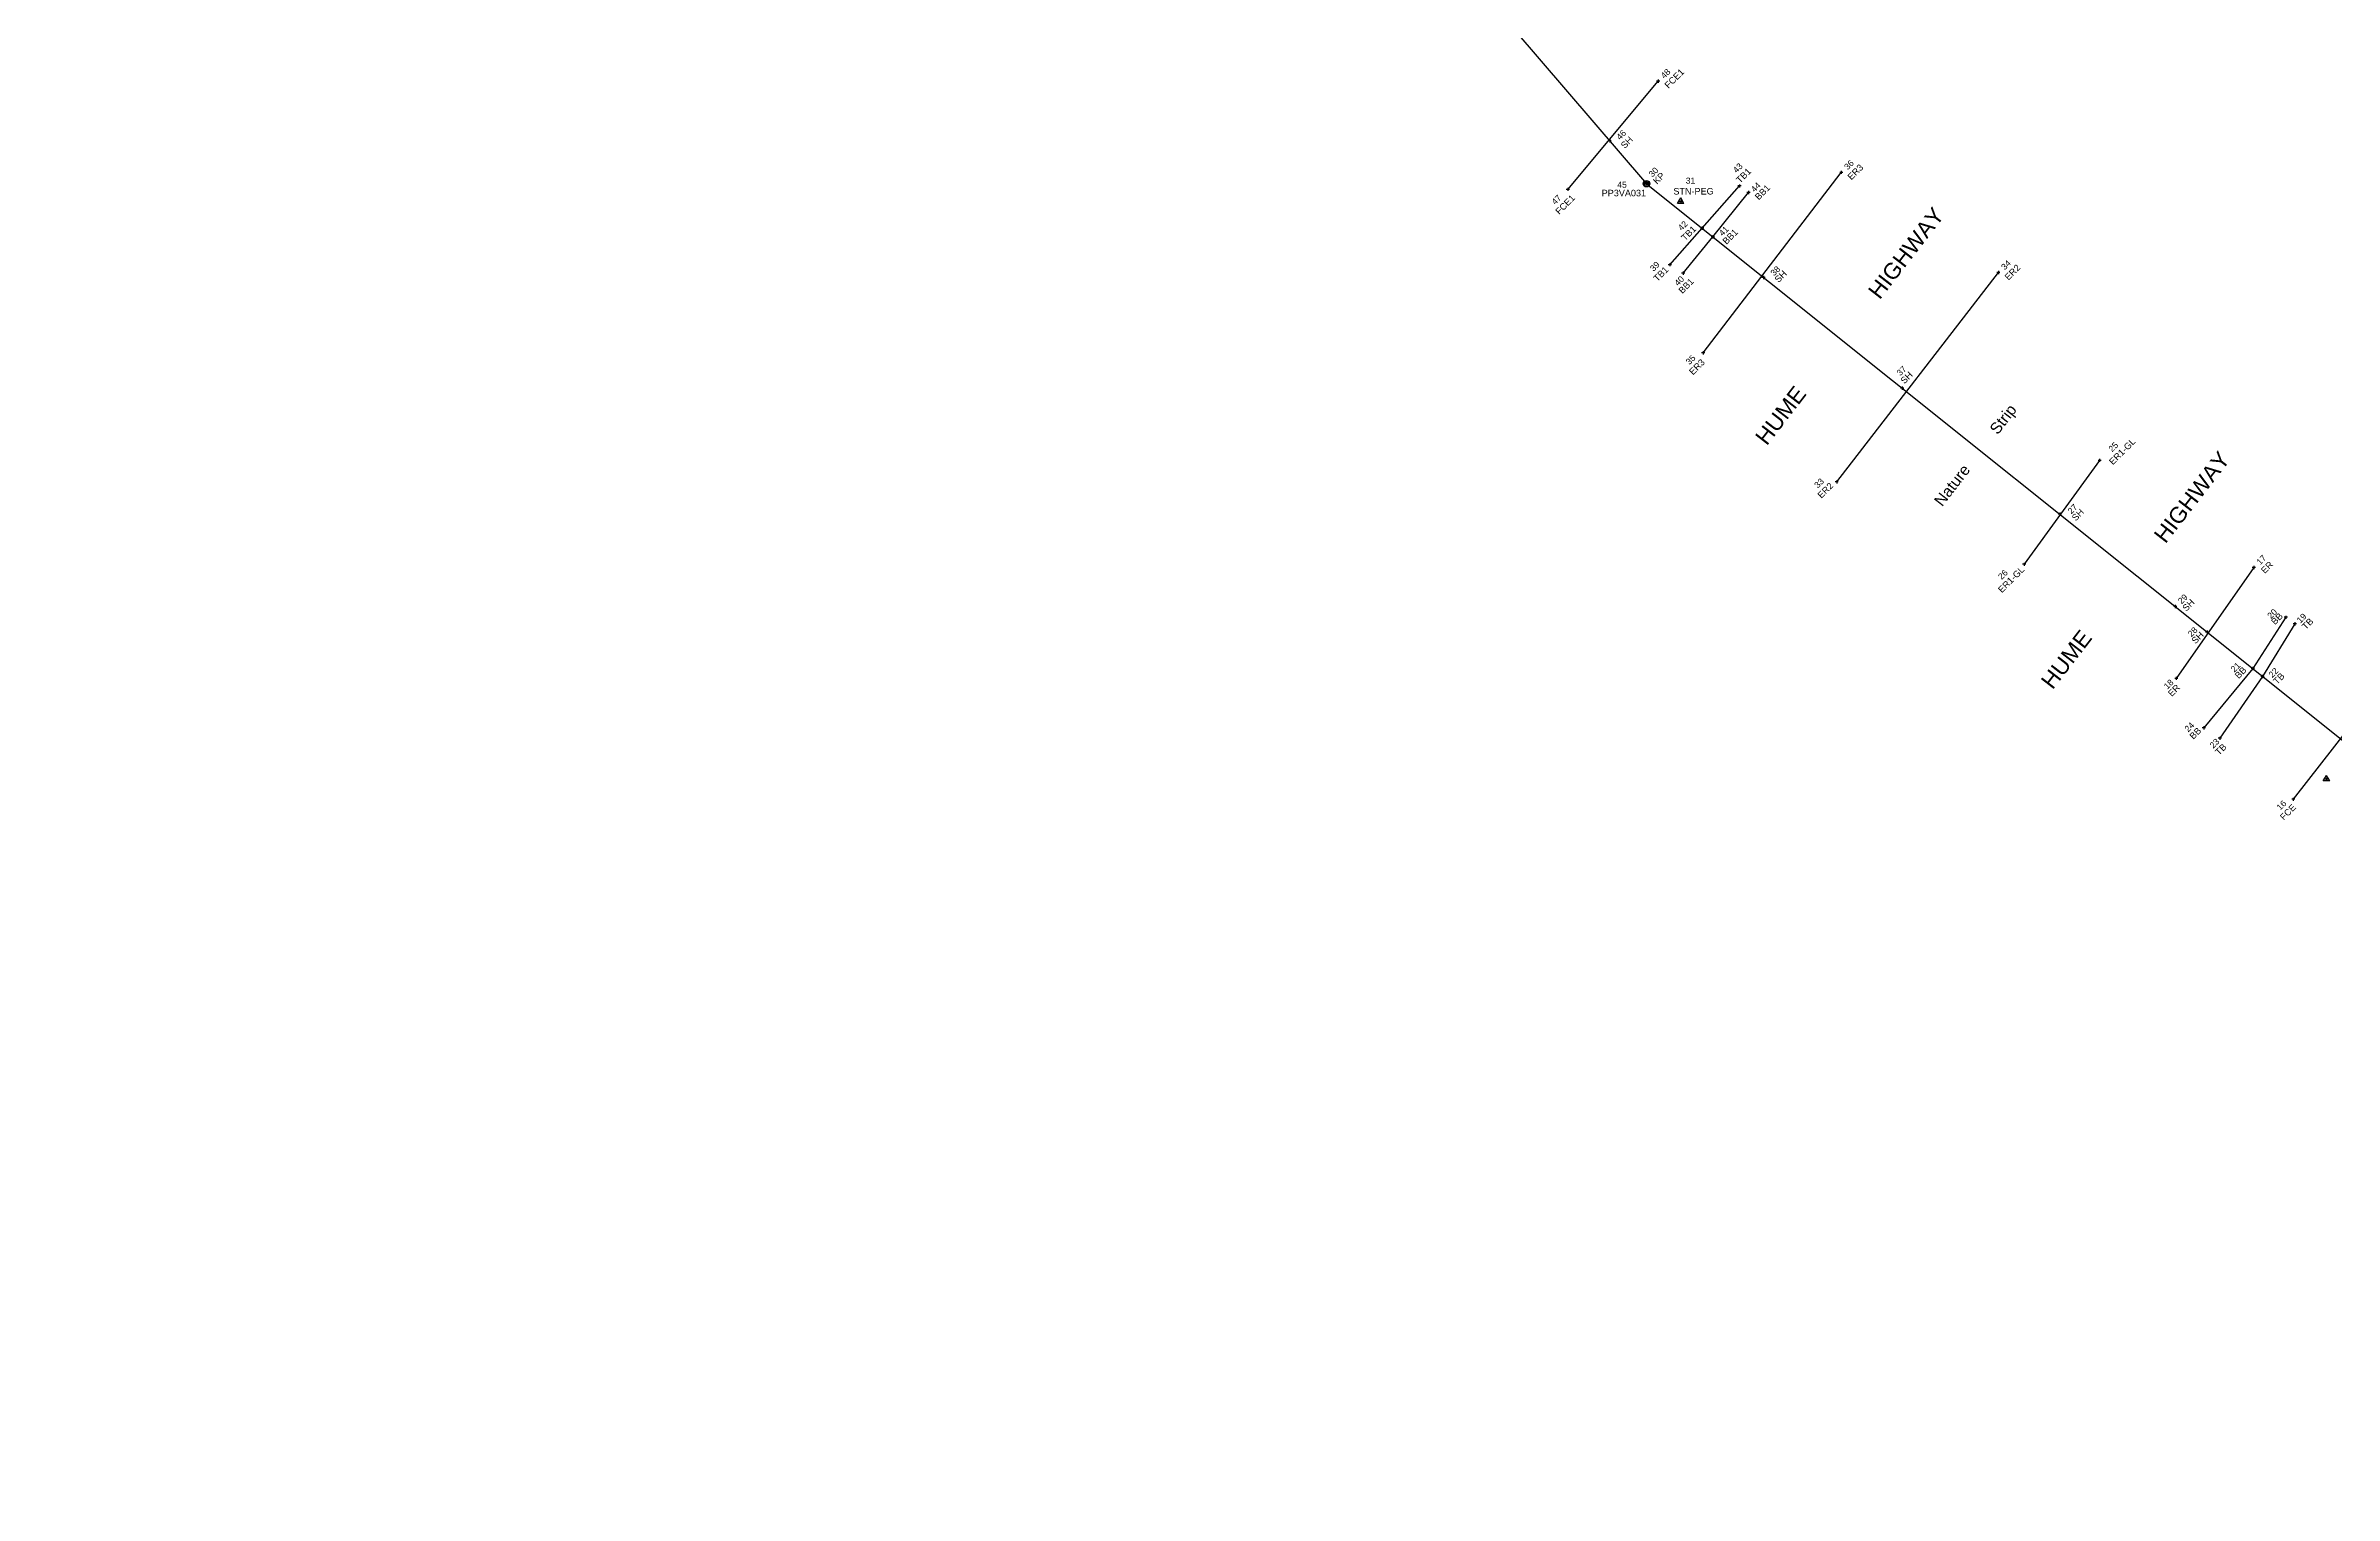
# Paper-space layout 'Survey' of a CAD drawing. Header units: metres, sheet in millimetres. Extents: x -21 to 813, y -3 to 583.
# Drawn here: x 169.6 to 312, y 292.1 to 382.4 of the extents above; entities that cross this region are included whole.
import ezdxf

# ---------------------------------------------------------------- set-up
doc = ezdxf.new("R2010")
doc.units = ezdxf.units.M
doc.layers.get('0').update_dxf_attribs({"color": 6})
doc.layers.add('Notes', color=7, linetype='Continuous')
doc.styles.get("Standard").update_dxf_attribs({"font": 'arial.ttf'})

# ---------------------------------------------------------------- blocks, each defined once
blk = doc.blocks.new('statn')
at = {"linetype": 'Continuous'}
blk.add_line((-0.99, 0.57), (1.01, 0.67), dxfattribs=at)
for q in [(-0.99, 0.57), (1.01, 0.67)]:
    blk.add_line((0.09, -1.11), q)
blk = doc.blocks.new('POWER POLE')
h = blk.add_hatch(color=256)
h.paths.add_polyline_path([(-1, 0, 1), (1, 0, 1)])
h.paths.add_polyline_path([(0.74, 0, -1), (-0.74, 0, -1)], flags=16)
for radius in [0.996, 0.563]:
    blk.add_circle((0, 0), radius)

psp = doc.layouts.new('Survey')

# ---------------------------------------------------------------- linework, layer by layer
at = {"layer": 'Notes'}
for p, q in [((169.62, 489.76), (269.21, 373.78)), ((264.32, 373.43), (269.93, 380.16)), ((269.93, 380.26), (269.93, 380.06)), ((266.92, 376.55), (266.92, 376.35)), ((272.74, 363.26), (281.33, 374.49)), ((281.33, 374.59), (281.33, 374.39)), ((264.32, 373.53), (264.32, 373.33)), ((269.21, 373.88), (269.21, 373.68)), ((269.21, 373.78), (371.25, 292.14)), ((269.22, 373.91), (269.22, 373.71)), ((272.67, 371.02), (274.99, 373.64)), ((273.33, 370.48), (275.56, 373.24)), ((274.99, 373.74), (274.99, 373.54)), ((275.56, 373.34), (275.56, 373.14)), ((271.34, 372.76), (271.34, 372.56)), ((270.66, 368.74), (272.67, 371.02)), ((271.49, 368.21), (273.33, 370.48)), ((272.67, 371.12), (272.67, 370.92)), ((273.33, 370.58), (273.33, 370.38)), ((270.66, 368.84), (270.66, 368.64)), ((271.49, 368.31), (271.49, 368.11)), ((276.49, 368.05), (276.49, 367.85)), ((281.04, 355.22), (291.1, 368.25)), ((291.1, 368.35), (291.1, 368.15)), ((272.74, 363.36), (272.74, 363.16)), ((285.12, 361.15), (285.12, 360.95)), ((297.4, 356.56), (292.71, 350.09)), ((297.4, 356.66), (297.4, 356.46)), ((281.04, 355.32), (281.04, 355.12)), ((294.92, 353.31), (294.92, 353.11)), ((292.71, 350.19), (292.71, 349.99)), ((307, 349.89), (302.17, 342.99)), ((307, 349.99), (307, 349.79)), ((302.11, 347.56), (302.11, 347.36)), ((308.99, 346.79), (306.93, 343.6)), ((309.55, 346.38), (307.54, 343.11)), ((308.99, 346.89), (308.99, 346.69)), ((309.55, 346.48), (309.55, 346.28)), ((304.09, 345.97), (304.09, 345.77)), ((306.93, 343.6), (303.88, 339.91)), ((306.93, 343.7), (306.93, 343.5)), ((307.54, 343.21), (307.54, 343.01)), ((302.17, 343.09), (302.17, 342.89)), ((307.54, 343.11), (304.88, 339.26)), ((314.43, 341.88), (309.45, 335.46)), ((303.88, 340.01), (303.88, 339.81)), ((304.88, 339.36), (304.88, 339.16)), ((311.52, 336.81), (311.52, 336.61)), ((309.45, 335.56), (309.45, 335.36))]:
    psp.add_line(p, q, dxfattribs=at)
for points in [[(270.03, 380.16), (269.93, 380.16), (269.83, 380.16)], [(267.02, 376.45), (266.92, 376.45), (266.82, 376.45)], [(281.43, 374.49), (281.33, 374.49), (281.23, 374.49)], [(264.42, 373.43), (264.32, 373.43), (264.22, 373.43)], [(269.31, 373.78), (269.21, 373.78), (269.11, 373.78)], [(269.32, 373.81), (269.22, 373.81), (269.12, 373.81)], [(275.09, 373.64), (274.99, 373.64), (274.89, 373.64)], [(275.66, 373.24), (275.56, 373.24), (275.46, 373.24)], [(271.44, 372.66), (271.34, 372.66), (271.24, 372.66)], [(272.77, 371.02), (272.67, 371.02), (272.57, 371.02)], [(273.43, 370.48), (273.33, 370.48), (273.23, 370.48)], [(270.76, 368.74), (270.66, 368.74), (270.56, 368.74)], [(271.59, 368.21), (271.49, 368.21), (271.39, 368.21)], [(276.59, 367.95), (276.49, 367.95), (276.39, 367.95)], [(291.2, 368.25), (291.1, 368.25), (291, 368.25)], [(272.84, 363.26), (272.74, 363.26), (272.64, 363.26)], [(285.22, 361.05), (285.12, 361.05), (285.02, 361.05)], [(297.5, 356.56), (297.4, 356.56), (297.3, 356.56)], [(281.14, 355.22), (281.04, 355.22), (280.94, 355.22)], [(295.02, 353.21), (294.92, 353.21), (294.82, 353.21)], [(292.81, 350.09), (292.71, 350.09), (292.61, 350.09)], [(307.1, 349.89), (307, 349.89), (306.9, 349.89)], [(302.21, 347.46), (302.11, 347.46), (302.01, 347.46)], [(309.09, 346.79), (308.99, 346.79), (308.89, 346.79)], [(309.65, 346.38), (309.55, 346.38), (309.45, 346.38)], [(304.19, 345.87), (304.09, 345.87), (303.99, 345.87)], [(307.03, 343.6), (306.93, 343.6), (306.83, 343.6)], [(302.27, 342.99), (302.17, 342.99), (302.07, 342.99)], [(307.64, 343.11), (307.54, 343.11), (307.44, 343.11)], [(303.98, 339.91), (303.88, 339.91), (303.78, 339.91)], [(304.98, 339.26), (304.88, 339.26), (304.78, 339.26)], [(311.62, 336.71), (311.52, 336.71), (311.42, 336.71)], [(309.55, 335.46), (309.45, 335.46), (309.35, 335.46)]]:
    psp.add_lwpolyline(points, dxfattribs=at)

# ---------------------------------------------------------------- block references
at = {"layer": 'Notes', "xscale": 0.2, "yscale": 0.2, "zscale": 0.2, "rotation": 57.29577951308232}
for name, p in [('POWER POLE', (269.21, 373.78)), ('statn', (271.34, 372.66)), ('statn', (311.52, 336.71))]:
    psp.add_blockref(name, p, dxfattribs=at)

# ---------------------------------------------------------------- texts
at = {"layer": 'Notes'}
for s, height, rotation, p in [('48', 0.381, 45, (270.32, 380.29)), ('FCE1', 0.404, 45, (270.57, 379.68)), ('46', 0.381, 45, (267.56, 376.48)), ('SH', 0.404, 45, (267.85, 375.93)), ('30', 0.381, 45, (269.57, 374.16)), ('43', 0.381, 45, (274.81, 374.42)), ('TB1', 0.404, 45, (275.03, 373.78)), ('36', 0.381, 45, (281.73, 374.61)), ('ER3', 0.404, 45, (281.96, 373.98)), ('47', 0.381, 45, (263.53, 372.44)), ('FCE1', 0.404, 45, (263.78, 371.83)), ('KP', 0.404, 45, (269.86, 373.71)), ('44', 0.381, 45, (275.93, 373.22)), ('BB1', 0.404, 45, (276.19, 372.73)), ('HUME                   HIGHWAY', 1, 52.2981, (276.69, 357.43)), ('42', 0.381, 45, (271.39, 370.82)), ('TB1', 0.404, 45, (271.61, 370.19)), ('41', 0.381, 45, (273.94, 370.49)), ('BB1', 0.404, 45, (274.18, 369.97)), ('39', 0.381, 45, (269.65, 368.29)), ('34', 0.381, 45, (291.5, 368.38)), ('TB1', 0.404, 45, (269.88, 367.66)), ('40', 0.381, 45, (271.17, 367.39)), ('BB1', 0.404, 45, (271.44, 366.9)), ('38', 0.381, 45, (277.15, 368.01)), ('SH', 0.404, 45, (277.42, 367.59)), ('ER2', 0.404, 45, (291.73, 367.74)), ('35', 0.381, 45, (271.88, 362.48)), ('ER3', 0.404, 45, (272.1, 361.85)), ('37', 0.381, 45, (285, 361.79)), ('SH', 0.404, 45, (285.25, 361.29)), ('Nature          Strip', 0.7, 52.2981, (287.6, 353.64)), ('25', 0.381, 45, (298.18, 357.05)), ('ER1-GL', 0.404, 45, (298.23, 356.25)), ('HUME                   HIGHWAY', 1, 52.2981, (294.47, 342.24)), ('33', 0.381, 45, (279.87, 354.8)), ('ER2', 0.404, 45, (280.09, 354.16)), ('27', 0.381, 45, (295.64, 353.19)), ('SH', 0.404, 45, (295.91, 352.75)), ('17', 0.381, 45, (307.39, 350.02)), ('ER1-GL', 0.404, 45, (291.32, 348.28)), ('26', 0.381, 45, (291.31, 349.11)), ('ER', 0.404, 45, (307.68, 349.48)), ('29', 0.381, 45, (302.5, 347.59)), ('SH', 0.404, 45, (302.79, 347.13)), ('28', 0.381, 45, (303.11, 345.54)), ('20', 0.381, 45, (308.06, 346.67)), ('BB', 0.404, 45, (308.31, 346.29)), ('19', 0.381, 45, (309.89, 346.39)), ('TB', 0.404, 45, (310.23, 345.99)), ('SH', 0.404, 45, (303.36, 345.1)), ('21', 0.381, 45, (305.78, 343.34)), ('BB', 0.404, 45, (306.05, 342.93)), ('22', 0.381, 45, (308.14, 343)), ('TB', 0.404, 45, (308.44, 342.58)), ('18', 0.381, 45, (301.62, 342.28)), ('ER', 0.404, 45, (301.89, 341.82)), ('24', 0.381, 45, (302.91, 339.62)), ('BB', 0.404, 45, (303.23, 339.16)), ('23', 0.381, 45, (304.47, 338.6)), ('TB', 0.404, 45, (304.83, 338.17)), ('16', 0.381, 45, (308.64, 334.75)), ('FCE', 0.404, 45, (308.86, 334.12))]:
    psp.add_text(s, height=height, rotation=rotation, dxfattribs=at).set_placement(p)
for s, height, p in [('PP3VA031', 0.404, (266.42, 373)), ('45', 0.381, (267.39, 373.53)), ('STN-PEG', 0.404, (270.88, 373.11)), ('31', 0.381, (271.65, 373.78))]:
    psp.add_text(s, height=height, dxfattribs=at).set_placement(p)

doc.saveas('drawing.dxf')
